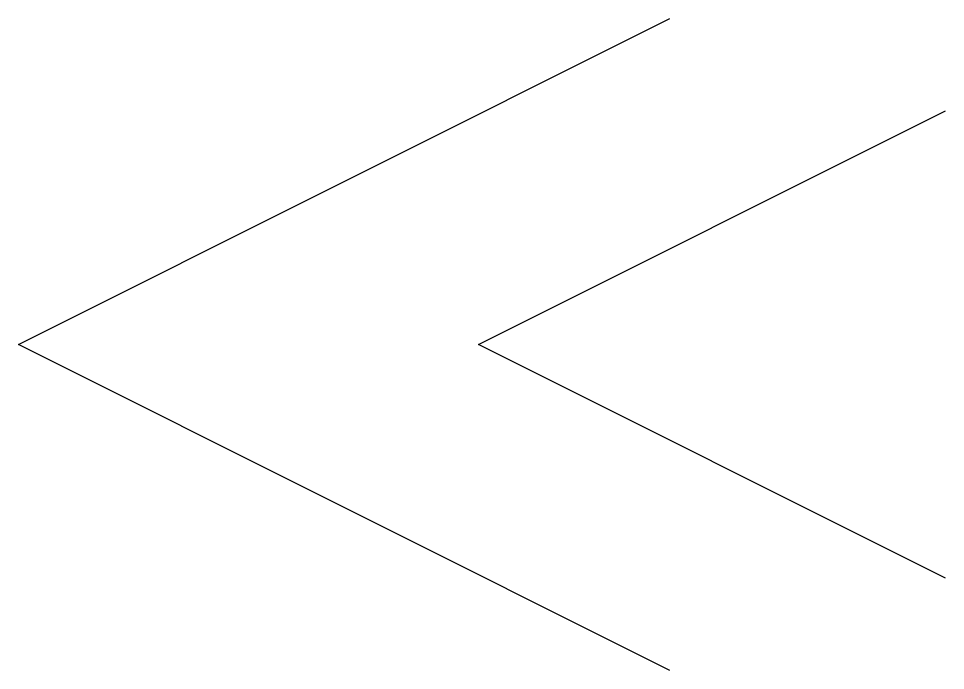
# Model space of a CAD drawing. Extents: x 273.44 to 276.11, y 184.06 to 185.94.
import ezdxf

# ---------------------------------------------------------------- set-up
doc = ezdxf.new("R2010")
doc.units = 0
doc.header["$MEASUREMENT"] = 0
doc.layers.get('0').update_dxf_attribs({"linetype": 'CONTINUOUS'})

msp = doc.modelspace()

# ---------------------------------------------------------------- linework, layer by layer
for p, q in [((273.4375, 185), (275.3125, 185.9375)), ((274.762, 185), (276.1061, 185.672)), ((275.3125, 184.0625), (273.4375, 185)), ((276.1061, 184.328), (274.762, 185))]:
    msp.add_line(p, q)

doc.saveas('drawing.dxf')
